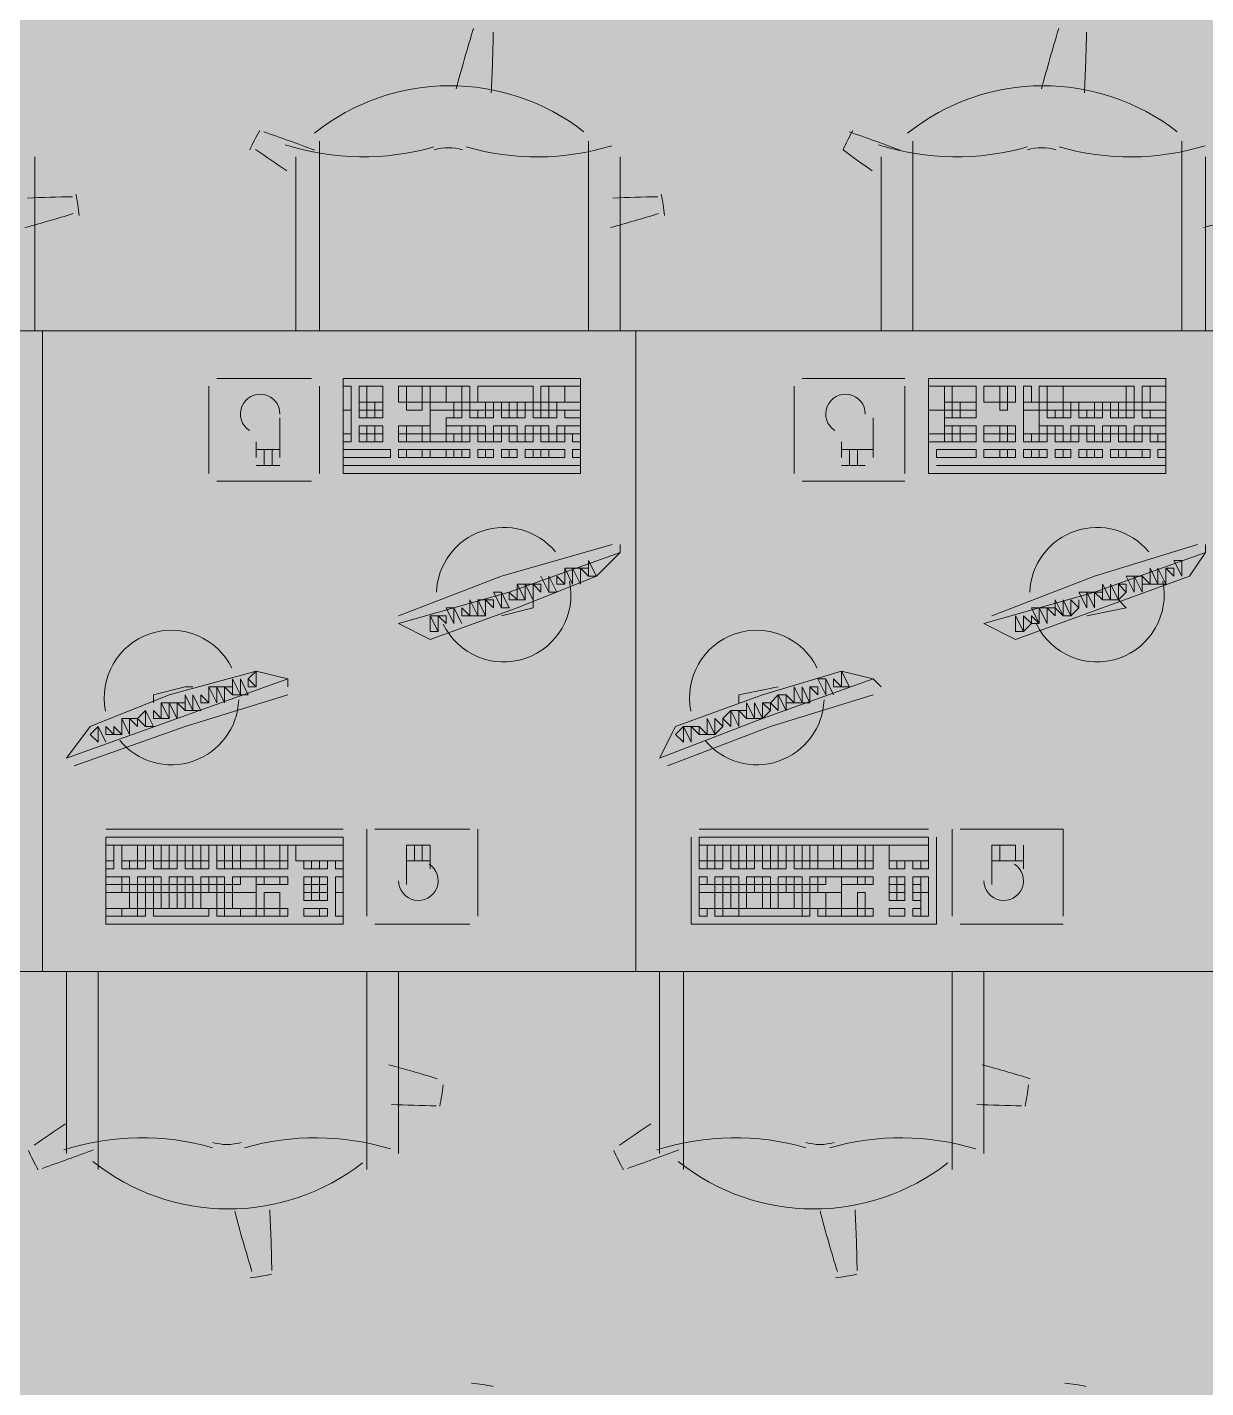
# Model space of a CAD drawing. Header units: millimetres. Extents: x 0 to 90.2, y 0 to 62.5.
# Drawn here: x 52.165 to 54.4, y 31.605 to 34.184 of the extents above; entities that cross this region are included whole.
import ezdxf

# ---------------------------------------------------------------- set-up
doc = ezdxf.new("R2010")
doc.units = ezdxf.units.MM
doc.layers.add('PDF_014405$FT-FIXFIT', color=7, linetype='Continuous')
doc.layers.add('PDF_014405$HL-TMP', color=7, linetype='Continuous', true_color=0xe6db59)

msp = doc.modelspace()

# ---------------------------------------------------------------- linework, layer by layer
at = {"layer": 'PDF_014405$FT-FIXFIT', "lineweight": 0}
msp.add_lwpolyline([(53.7307, 33.9887, 0.02503), (53.712, 33.952, 0.005389), (53.7672, 33.9121)], format="xyb", dxfattribs=at)
for points in [[(52.7192, 33.6085), (52.7192, 33.9685)], [(53.2291, 33.9685), (53.2291, 33.6085)], [(53.8441, 33.6085), (53.8441, 33.9685)], [(54.354, 33.9685), (54.354, 33.6085)], [(52.1792, 33.6085), (52.1792, 33.9385)], [(52.6742, 33.9385), (52.6742, 33.6085)], [(53.2891, 33.6085), (53.2891, 33.9385)], [(53.7841, 33.9385), (53.7841, 33.6085)], [(54.399, 33.6085), (54.399, 33.9385)], [(52.7042, 33.5185), (52.5242, 33.5185)], [(53.8291, 33.5185), (53.6341, 33.5185)], [(52.5092, 33.5035), (52.5092, 33.3385)], [(52.5242, 33.5035), (52.5242, 33.5035)], [(52.7042, 33.5035), (52.7042, 33.5035)], [(52.7192, 33.3385), (52.7192, 33.5035)], [(53.6191, 33.5035), (53.6191, 33.3385)], [(53.6341, 33.5035), (53.6341, 33.5035)], [(53.8291, 33.3385), (53.8291, 33.5035)], [(52.6442, 33.3685), (52.6442, 33.4435)], [(53.7691, 33.3685), (53.7691, 33.4435)], [(52.5992, 33.3985), (52.5992, 33.3685)], [(53.7091, 33.3985), (53.7091, 33.3685)], [(52.6442, 33.3835), (52.5992, 33.3835)], [(52.6142, 33.3835), (52.6142, 33.3535)], [(52.6292, 33.3835), (52.6292, 33.3535)], [(53.7691, 33.3835), (53.7091, 33.3835)], [(53.7241, 33.3835), (53.7241, 33.3535)], [(53.7391, 33.3835), (53.7391, 33.3535)], [(53.7541, 33.3685), (53.7541, 33.3685)], [(52.5242, 33.3385), (52.5242, 33.3385)], [(52.5992, 33.3535), (52.6442, 33.3535)], [(52.7042, 33.3385), (52.7042, 33.3385)], [(53.2141, 33.3535), (52.7642, 33.3535), (53.2141, 33.3535)], [(53.6341, 33.3385), (53.6341, 33.3385)], [(53.7091, 33.3535), (53.7541, 33.3535)], [(53.8291, 33.3385), (53.8291, 33.3385)], [(54.324, 33.3535), (53.8891, 33.3535), (54.324, 33.3535)], [(52.5242, 33.3235), (52.7042, 33.3235)], [(53.6341, 33.3235), (53.8291, 33.3235)], [(53.2891, 33.1885), (53.0791, 33.1135), (52.8691, 33.0536), (52.9291, 33.0236), (53.0941, 33.0836), (53.2441, 33.1435), (53.2891, 33.1885), (53.2891, 33.2035)], [(53.2741, 33.2035), (53.0641, 33.1435), (52.8691, 33.0686)], [(53.2741, 33.2035), (53.2741, 33.2035)], [(54.399, 33.1885), (54.189, 33.1135), (53.979, 33.0536), (54.039, 33.0236), (54.204, 33.0836), (54.369, 33.1435), (54.399, 33.1885), (54.399, 33.2035)], [(54.384, 33.2035), (54.189, 33.1435), (53.994, 33.0686)], [(54.384, 33.2035), (54.384, 33.2035)], [(53.1391, 33.1435), (53.1541, 33.1135), (53.1391, 33.1435)], [(52.9741, 33.0836), (52.9891, 33.0536), (52.9741, 33.0836)], [(53.1241, 33.0985), (53.1241, 33.0836), (53.0641, 33.0686)], [(54.159, 33.0985), (54.159, 33.0836), (54.159, 33.0985)], [(54.234, 33.0985), (54.249, 33.0836), (54.174, 33.0686)], [(52.8691, 33.0686), (52.8691, 33.0686)], [(52.8691, 33.0536), (52.8691, 33.0536)], [(53.979, 33.0536), (53.979, 33.0536)], [(53.994, 33.0686), (53.994, 33.0686)], [(52.6592, 32.9336), (52.6592, 32.9486), (52.5992, 32.9636), (52.4342, 32.9186), (52.2842, 32.8586), (52.2392, 32.7986), (52.4492, 32.8736), (52.6592, 32.9486)], [(53.7841, 32.9336), (53.7691, 32.9486), (53.7091, 32.9636), (53.5591, 32.9186), (53.3941, 32.8586), (53.3641, 32.7986), (53.5591, 32.8736), (53.7691, 32.9486)], [(53.6941, 32.9186), (53.6791, 32.9486), (53.6941, 32.9186)], [(52.4042, 32.9036), (52.4042, 32.9186), (52.4642, 32.9336), (52.4792, 32.9336)], [(53.5141, 32.9036), (53.5141, 32.9186), (53.5891, 32.9336)], [(53.7691, 32.9336), (53.7691, 32.9336)], [(52.2542, 32.7836), (52.4642, 32.8586), (52.6592, 32.9186)], [(53.3791, 32.7836), (53.5741, 32.8586), (53.7691, 32.9186)], [(52.3442, 32.8436), (52.3442, 32.8736), (52.3442, 32.8436)], [(53.4841, 32.8586), (53.4841, 32.8736), (53.4841, 32.8586)], [(52.3142, 32.8286), (52.2992, 32.8586), (52.3142, 32.8286)], [(52.2542, 32.7986), (52.2542, 32.7986)], [(52.7642, 32.6636), (52.3142, 32.6636)], [(52.8092, 32.6636), (52.8092, 32.4986)], [(53.0041, 32.6636), (52.8242, 32.6636)], [(53.0041, 32.6636), (53.0041, 32.6636)], [(53.0191, 32.4986), (53.0191, 32.6636)], [(53.8741, 32.6636), (53.4391, 32.6636)], [(53.9191, 32.6636), (53.9191, 32.4986)], [(54.129, 32.4986), (54.129, 32.6636), (53.9341, 32.6636)], [(52.3142, 32.6486), (52.3142, 32.4836), (52.7642, 32.4836), (52.7642, 32.6486)], [(53.4241, 32.6486), (53.4241, 32.4836), (53.8891, 32.4836), (53.8891, 32.6486)], [(53.4391, 32.6486), (53.4391, 32.6486)], [(53.8741, 32.6486), (53.8741, 32.6486)], [(52.9291, 32.5886), (52.9291, 32.6336), (52.8841, 32.6336), (52.8841, 32.5586)], [(52.8991, 32.6036), (52.8991, 32.6336)], [(52.9141, 32.6036), (52.9141, 32.6336)], [(54.039, 32.6036), (54.039, 32.6336), (53.994, 32.6336), (53.994, 32.5586)], [(54.009, 32.6036), (54.009, 32.6336)], [(54.054, 32.5886), (54.054, 32.6336)], [(52.8841, 32.6036), (52.9291, 32.6036)], [(53.994, 32.6036), (54.054, 32.6036)], [(52.8242, 32.4986), (52.8242, 32.4986)], [(52.8242, 32.4836), (53.0041, 32.4836)], [(53.0041, 32.4986), (53.0041, 32.4986)], [(53.9341, 32.4986), (53.9341, 32.4986)], [(53.9341, 32.4836), (54.129, 32.4836)], [(54.129, 32.4986), (54.129, 32.4986)], [(52.2392, 32.0486), (52.2392, 32.3936)], [(52.2992, 32.3936), (52.2992, 32.0186)], [(52.8092, 32.0186), (52.8092, 32.3936)], [(52.8691, 32.3936), (52.8691, 32.0486)], [(53.3641, 32.0486), (53.3641, 32.3936)], [(53.4091, 32.3936), (53.4091, 32.0186)], [(53.9191, 32.0186), (53.9191, 32.3936)], [(53.979, 32.3936), (53.979, 32.0486)]]:
    msp.add_lwpolyline(points, dxfattribs=at)
for points in [[(51.0843, 33.6085), (52.1942, 33.6085), (52.1942, 32.3936), (51.0843, 32.3936)], [(52.1942, 33.6085), (53.3191, 33.6085), (53.3191, 32.3936), (52.1942, 32.3936)], [(53.3191, 33.6085), (54.429, 33.6085), (54.429, 32.3936), (53.3191, 32.3936)], [(53.2141, 33.5185), (52.7642, 33.5185), (52.7642, 33.3385), (53.2141, 33.3385)], [(54.324, 33.5185), (53.8741, 33.5185), (53.8741, 33.3385), (54.324, 33.3385)], [(52.7792, 33.5035), (52.7642, 33.5035), (52.7642, 33.4585), (52.7792, 33.4585)], [(52.8092, 33.5035), (52.7942, 33.5035), (52.7942, 33.4735), (52.8092, 33.4735)], [(52.8391, 33.5035), (52.8092, 33.5035), (52.8092, 33.4735), (52.8391, 33.4735)], [(52.8841, 33.5035), (52.8691, 33.5035), (52.8691, 33.4735), (52.8841, 33.4735)], [(52.9141, 33.5035), (52.8841, 33.5035), (52.8841, 33.4735), (52.9141, 33.4735)], [(52.9291, 33.5035), (52.9141, 33.5035), (52.9141, 33.4735), (52.9291, 33.4735)], [(52.9291, 33.5035), (52.9591, 33.5035), (52.9591, 33.4735), (52.9291, 33.4735)], [(52.9591, 33.5035), (52.9891, 33.5035), (52.9891, 33.4735), (52.9591, 33.4735)], [(52.9891, 33.5035), (53.0041, 33.5035), (53.0041, 33.4735), (52.9891, 33.4735)], [(53.1241, 33.5035), (53.0191, 33.5035), (53.0191, 33.4735), (53.1241, 33.4735)], [(53.1541, 33.5035), (53.1391, 33.5035), (53.1391, 33.4735), (53.1541, 33.4735)], [(53.1841, 33.5035), (53.1541, 33.5035), (53.1541, 33.4735), (53.1841, 33.4735)], [(53.2141, 33.5035), (53.1841, 33.5035), (53.1841, 33.4735), (53.2141, 33.4735)], [(53.9041, 33.5035), (53.8741, 33.5035), (53.8741, 33.4585), (53.9041, 33.4585)], [(53.9191, 33.5035), (53.9041, 33.5035), (53.9041, 33.4735), (53.9191, 33.4735)], [(53.9641, 33.5035), (53.9191, 33.5035), (53.9191, 33.4735), (53.9641, 33.4735)], [(54.009, 33.5035), (53.979, 33.5035), (53.979, 33.4735), (54.009, 33.4735)], [(54.024, 33.5035), (54.009, 33.5035), (54.009, 33.4735), (54.024, 33.4735)], [(54.039, 33.5035), (54.024, 33.5035), (54.024, 33.4735), (54.039, 33.4735)], [(54.054, 33.5035), (54.069, 33.5035), (54.069, 33.4735), (54.054, 33.4735)], [(54.084, 33.5035), (54.099, 33.5035), (54.099, 33.4735), (54.084, 33.4735)], [(54.099, 33.5035), (54.129, 33.5035), (54.129, 33.4735), (54.099, 33.4735)], [(54.249, 33.5035), (54.129, 33.5035), (54.129, 33.4735), (54.249, 33.4735)], [(54.264, 33.5035), (54.249, 33.5035), (54.249, 33.4735), (54.264, 33.4735)], [(54.294, 33.5035), (54.279, 33.5035), (54.279, 33.4735), (54.294, 33.4735)], [(54.324, 33.5035), (54.294, 33.5035), (54.294, 33.4735), (54.324, 33.4735)], [(52.8092, 33.4735), (52.7942, 33.4735), (52.7942, 33.4585), (52.8092, 33.4585)], [(52.8242, 33.4735), (52.8092, 33.4735), (52.8092, 33.4585), (52.8242, 33.4585)], [(52.8391, 33.4735), (52.8242, 33.4735), (52.8242, 33.4585), (52.8391, 33.4585)], [(52.9141, 33.4735), (52.8841, 33.4735), (52.8841, 33.4585), (52.9141, 33.4585)], [(52.9741, 33.4735), (52.9291, 33.4735), (52.9291, 33.4585), (52.9741, 33.4585)], [(52.9891, 33.4735), (52.9741, 33.4735), (52.9741, 33.4585), (52.9891, 33.4585)], [(53.0041, 33.4735), (52.9891, 33.4735), (52.9891, 33.4585), (53.0041, 33.4585)], [(53.0341, 33.4735), (53.0041, 33.4735), (53.0041, 33.4585), (53.0341, 33.4585)], [(53.0491, 33.4735), (53.0341, 33.4735), (53.0341, 33.4585), (53.0491, 33.4585)], [(53.0641, 33.4735), (53.0491, 33.4735), (53.0491, 33.4585), (53.0641, 33.4585)], [(53.0791, 33.4735), (53.0641, 33.4735), (53.0641, 33.4585), (53.0791, 33.4585)], [(53.1091, 33.4735), (53.0941, 33.4735), (53.0941, 33.4585), (53.1091, 33.4585)], [(53.1241, 33.4735), (53.1091, 33.4735), (53.1091, 33.4585), (53.1241, 33.4585)], [(53.1391, 33.4735), (53.1241, 33.4735), (53.1241, 33.4585), (53.1391, 33.4585)], [(53.1691, 33.4735), (53.1541, 33.4735), (53.1541, 33.4585), (53.1691, 33.4585)], [(53.2141, 33.4735), (53.1691, 33.4735), (53.1691, 33.4585), (53.2141, 33.4585)], [(53.9191, 33.4735), (53.9041, 33.4735), (53.9041, 33.4585), (53.9191, 33.4585)], [(53.9341, 33.4735), (53.9191, 33.4735), (53.9191, 33.4585), (53.9341, 33.4585)], [(53.9641, 33.4735), (53.9341, 33.4735), (53.9341, 33.4585), (53.9641, 33.4585)], [(54.024, 33.4735), (54.009, 33.4735), (54.009, 33.4585), (54.024, 33.4585)], [(54.084, 33.4735), (54.054, 33.4735), (54.054, 33.4585), (54.084, 33.4585)], [(54.099, 33.4735), (54.084, 33.4735), (54.084, 33.4585), (54.099, 33.4585)], [(54.129, 33.4735), (54.099, 33.4735), (54.099, 33.4585), (54.129, 33.4585)], [(54.144, 33.4735), (54.129, 33.4735), (54.129, 33.4585), (54.144, 33.4585)], [(54.159, 33.4735), (54.144, 33.4735), (54.144, 33.4585), (54.159, 33.4585)], [(54.189, 33.4735), (54.159, 33.4735), (54.159, 33.4585), (54.189, 33.4585)], [(54.204, 33.4735), (54.189, 33.4735), (54.189, 33.4585), (54.204, 33.4585)], [(54.219, 33.4735), (54.204, 33.4735), (54.204, 33.4585), (54.219, 33.4585)], [(54.234, 33.4735), (54.219, 33.4735), (54.219, 33.4585), (54.234, 33.4585)], [(54.264, 33.4735), (54.249, 33.4735), (54.249, 33.4585), (54.264, 33.4585)], [(54.279, 33.4735), (54.264, 33.4735), (54.264, 33.4585), (54.279, 33.4585)], [(54.324, 33.4735), (54.279, 33.4735), (54.279, 33.4585), (54.324, 33.4585)], [(52.7792, 33.4585), (52.7642, 33.4585), (52.7642, 33.4135), (52.7792, 33.4135)], [(52.8092, 33.4585), (52.7942, 33.4585), (52.7942, 33.4435), (52.8092, 33.4435)], [(52.8242, 33.4585), (52.8092, 33.4585), (52.8092, 33.4435), (52.8242, 33.4435)], [(52.8391, 33.4585), (52.8242, 33.4585), (52.8242, 33.4435), (52.8391, 33.4435)], [(52.9591, 33.4585), (52.9291, 33.4585), (52.9291, 33.4135), (52.9591, 33.4135), (52.9591, 33.4435), (52.9741, 33.4435), (52.9741, 33.4585)], [(52.9891, 33.4585), (52.9741, 33.4585), (52.9741, 33.4435), (52.9891, 33.4435)], [(53.0191, 33.4585), (53.0041, 33.4585), (53.0041, 33.4435), (53.0191, 33.4435)], [(53.0341, 33.4585), (53.0191, 33.4585), (53.0191, 33.4435), (53.0341, 33.4435)], [(53.0491, 33.4585), (53.0341, 33.4585), (53.0341, 33.4435), (53.0491, 33.4435)], [(53.0791, 33.4585), (53.0641, 33.4585), (53.0641, 33.4435), (53.0791, 33.4435)], [(53.0941, 33.4585), (53.0791, 33.4585), (53.0791, 33.4435), (53.0941, 33.4435)], [(53.1091, 33.4585), (53.0941, 33.4585), (53.0941, 33.4435), (53.1091, 33.4435)], [(53.1391, 33.4585), (53.1241, 33.4585), (53.1241, 33.4435), (53.1391, 33.4435)], [(53.1541, 33.4585), (53.1391, 33.4585), (53.1391, 33.4435), (53.1541, 33.4435)], [(53.1691, 33.4585), (53.1541, 33.4585), (53.1541, 33.4435), (53.1691, 33.4435)], [(53.2141, 33.4585), (53.1841, 33.4585), (53.1841, 33.4435), (53.2141, 33.4435)], [(53.9041, 33.4585), (53.8741, 33.4585), (53.8741, 33.4135), (53.9041, 33.4135)], [(53.9191, 33.4585), (53.9041, 33.4585), (53.9041, 33.4435), (53.9191, 33.4435)], [(53.9341, 33.4585), (53.9191, 33.4585), (53.9191, 33.4435), (53.9341, 33.4435)], [(53.9641, 33.4585), (53.9341, 33.4585), (53.9341, 33.4435), (53.9641, 33.4435)], [(54.069, 33.4585), (54.054, 33.4585), (54.054, 33.4135), (54.084, 33.4135), (54.084, 33.4435), (54.084, 33.4585)], [(54.114, 33.4585), (54.099, 33.4585), (54.099, 33.4435), (54.114, 33.4435)], [(54.129, 33.4585), (54.114, 33.4585), (54.114, 33.4435), (54.129, 33.4435)], [(54.144, 33.4585), (54.129, 33.4585), (54.129, 33.4435), (54.144, 33.4435)], [(54.174, 33.4585), (54.159, 33.4585), (54.159, 33.4435), (54.174, 33.4435)], [(54.189, 33.4585), (54.174, 33.4585), (54.174, 33.4435), (54.189, 33.4435)], [(54.204, 33.4585), (54.189, 33.4585), (54.189, 33.4435), (54.204, 33.4435)], [(54.234, 33.4585), (54.219, 33.4585), (54.219, 33.4435), (54.234, 33.4435)], [(54.249, 33.4585), (54.234, 33.4585), (54.234, 33.4435), (54.249, 33.4435)], [(54.264, 33.4585), (54.249, 33.4585), (54.249, 33.4435), (54.264, 33.4435)], [(54.294, 33.4585), (54.279, 33.4585), (54.279, 33.4435), (54.294, 33.4435)], [(54.324, 33.4585), (54.294, 33.4585), (54.294, 33.4435), (54.324, 33.4435)], [(52.7792, 33.4135), (52.7642, 33.4135), (52.7642, 33.3985), (52.7792, 33.3985)], [(52.8092, 33.4285), (52.7942, 33.4285), (52.7942, 33.4135), (52.8092, 33.4135)], [(52.8092, 33.4135), (52.7942, 33.4135), (52.7942, 33.3985), (52.8092, 33.3985)], [(52.8242, 33.4285), (52.8092, 33.4285), (52.8092, 33.4135), (52.8242, 33.4135)], [(52.8242, 33.4135), (52.8092, 33.4135), (52.8092, 33.3985), (52.8242, 33.3985)], [(52.8391, 33.4285), (52.8242, 33.4285), (52.8242, 33.4135), (52.8391, 33.4135)], [(52.8391, 33.4135), (52.8242, 33.4135), (52.8242, 33.3985), (52.8391, 33.3985)], [(52.8841, 33.4285), (52.8691, 33.4285), (52.8691, 33.4135), (52.8841, 33.4135)], [(52.8841, 33.4135), (52.8691, 33.4135), (52.8691, 33.3985), (52.8841, 33.3985)], [(52.9141, 33.4285), (52.8841, 33.4285), (52.8841, 33.4135), (52.9141, 33.4135)], [(52.9141, 33.4135), (52.8841, 33.4135), (52.8841, 33.3985), (52.9141, 33.3985)], [(52.9291, 33.4285), (52.9141, 33.4285), (52.9141, 33.4135), (52.9291, 33.4135)], [(52.9291, 33.4135), (52.9141, 33.4135), (52.9141, 33.3985), (52.9291, 33.3985)], [(52.9591, 33.4135), (52.9291, 33.4135), (52.9291, 33.3985), (52.9591, 33.3985)], [(52.9891, 33.4285), (52.9591, 33.4285), (52.9591, 33.4135), (52.9891, 33.4135)], [(52.9741, 33.4135), (52.9591, 33.4135), (52.9591, 33.3985), (52.9741, 33.3985)], [(52.9891, 33.4135), (52.9741, 33.4135), (52.9741, 33.3985), (52.9891, 33.3985)], [(53.0041, 33.4285), (52.9891, 33.4285), (52.9891, 33.4135), (53.0041, 33.4135)], [(53.0041, 33.4135), (52.9891, 33.4135), (52.9891, 33.3985), (53.0041, 33.3985)], [(53.0191, 33.4285), (53.0041, 33.4285), (53.0041, 33.4135), (53.0191, 33.4135)], [(53.0341, 33.4285), (53.0191, 33.4285), (53.0191, 33.4135), (53.0341, 33.4135)], [(53.0341, 33.4135), (53.0191, 33.4135), (53.0191, 33.3985), (53.0341, 33.3985)], [(53.0491, 33.4135), (53.0341, 33.4135), (53.0341, 33.3985), (53.0491, 33.3985)], [(53.0641, 33.4285), (53.0491, 33.4285), (53.0491, 33.4135), (53.0641, 33.4135)], [(53.0641, 33.4135), (53.0491, 33.4135), (53.0491, 33.3985), (53.0641, 33.3985)], [(53.0791, 33.4285), (53.0641, 33.4285), (53.0641, 33.4135), (53.0791, 33.4135)], [(53.0941, 33.4285), (53.0791, 33.4285), (53.0791, 33.4135), (53.0941, 33.4135)], [(53.0941, 33.4135), (53.0791, 33.4135), (53.0791, 33.3985), (53.0941, 33.3985)], [(53.1091, 33.4135), (53.0941, 33.4135), (53.0941, 33.3985), (53.1091, 33.3985)], [(53.1241, 33.4285), (53.1091, 33.4285), (53.1091, 33.4135), (53.1241, 33.4135)], [(53.1241, 33.4135), (53.1091, 33.4135), (53.1091, 33.3985), (53.1241, 33.3985)], [(53.1391, 33.4285), (53.1241, 33.4285), (53.1241, 33.4135), (53.1391, 33.4135)], [(53.1541, 33.4285), (53.1391, 33.4285), (53.1391, 33.4135), (53.1541, 33.4135)], [(53.1541, 33.4135), (53.1391, 33.4135), (53.1391, 33.3985), (53.1541, 33.3985)], [(53.1691, 33.4135), (53.1541, 33.4135), (53.1541, 33.3985), (53.1691, 33.3985)], [(53.1841, 33.4285), (53.1691, 33.4285), (53.1691, 33.4135), (53.1841, 33.4135)], [(53.1841, 33.4135), (53.1691, 33.4135), (53.1691, 33.3985), (53.1841, 33.3985)], [(53.2141, 33.4285), (53.1841, 33.4285), (53.1841, 33.4135), (53.2141, 33.4135)], [(53.2141, 33.4135), (53.1991, 33.4135), (53.1991, 33.3985), (53.2141, 33.3985)], [(53.9041, 33.4135), (53.8741, 33.4135), (53.8741, 33.3985), (53.9041, 33.3985)], [(53.9191, 33.4285), (53.9041, 33.4285), (53.9041, 33.4135), (53.9191, 33.4135)], [(53.9191, 33.4135), (53.9041, 33.4135), (53.9041, 33.3985), (53.9191, 33.3985)], [(53.9341, 33.4285), (53.9191, 33.4285), (53.9191, 33.4135), (53.9341, 33.4135)], [(53.9341, 33.4135), (53.9191, 33.4135), (53.9191, 33.3985), (53.9341, 33.3985)], [(53.9641, 33.4285), (53.9341, 33.4285), (53.9341, 33.4135), (53.9641, 33.4135)], [(53.9641, 33.4135), (53.9341, 33.4135), (53.9341, 33.3985), (53.9641, 33.3985)], [(54.009, 33.4285), (53.979, 33.4285), (53.979, 33.4135), (54.009, 33.4135)], [(54.009, 33.4135), (53.979, 33.4135), (53.979, 33.3985), (54.009, 33.3985)], [(54.024, 33.4285), (54.009, 33.4285), (54.009, 33.4135), (54.024, 33.4135)], [(54.024, 33.4135), (54.009, 33.4135), (54.009, 33.3985), (54.024, 33.3985)], [(54.039, 33.4285), (54.024, 33.4285), (54.024, 33.4135), (54.039, 33.4135)], [(54.039, 33.4135), (54.024, 33.4135), (54.024, 33.3985), (54.039, 33.3985)], [(54.069, 33.4135), (54.054, 33.4135), (54.054, 33.3985), (54.069, 33.3985)], [(54.084, 33.4135), (54.069, 33.4135), (54.069, 33.3985), (54.084, 33.3985)], [(54.099, 33.4285), (54.084, 33.4285), (54.084, 33.4135), (54.099, 33.4135)], [(54.099, 33.4135), (54.084, 33.4135), (54.084, 33.3985), (54.099, 33.3985)], [(54.114, 33.4285), (54.099, 33.4285), (54.099, 33.4135), (54.114, 33.4135)], [(54.129, 33.4285), (54.114, 33.4285), (54.114, 33.4135), (54.129, 33.4135)], [(54.129, 33.4135), (54.114, 33.4135), (54.114, 33.3985), (54.129, 33.3985)], [(54.144, 33.4135), (54.129, 33.4135), (54.129, 33.3985), (54.144, 33.3985)], [(54.159, 33.4285), (54.144, 33.4285), (54.144, 33.4135), (54.159, 33.4135)], [(54.159, 33.4135), (54.144, 33.4135), (54.144, 33.3985), (54.159, 33.3985)], [(54.174, 33.4285), (54.159, 33.4285), (54.159, 33.4135), (54.174, 33.4135)], [(54.189, 33.4285), (54.174, 33.4285), (54.174, 33.4135), (54.189, 33.4135)], [(54.189, 33.4135), (54.174, 33.4135), (54.174, 33.3985), (54.189, 33.3985)], [(54.204, 33.4135), (54.189, 33.4135), (54.189, 33.3985), (54.204, 33.3985)], [(54.219, 33.4285), (54.204, 33.4285), (54.204, 33.4135), (54.219, 33.4135)], [(54.219, 33.4135), (54.204, 33.4135), (54.204, 33.3985), (54.219, 33.3985)], [(54.234, 33.4285), (54.219, 33.4285), (54.219, 33.4135), (54.234, 33.4135)], [(54.249, 33.4285), (54.234, 33.4285), (54.234, 33.4135), (54.249, 33.4135)], [(54.249, 33.4135), (54.234, 33.4135), (54.234, 33.3985), (54.249, 33.3985)], [(54.264, 33.4135), (54.249, 33.4135), (54.249, 33.3985), (54.264, 33.3985)], [(54.279, 33.4285), (54.264, 33.4285), (54.264, 33.4135), (54.279, 33.4135)], [(54.279, 33.4135), (54.264, 33.4135), (54.264, 33.3985), (54.279, 33.3985)], [(54.294, 33.4285), (54.279, 33.4285), (54.279, 33.4135), (54.294, 33.4135)], [(54.324, 33.4285), (54.294, 33.4285), (54.294, 33.4135), (54.324, 33.4135)], [(54.309, 33.4135), (54.294, 33.4135), (54.294, 33.3985), (54.309, 33.3985)], [(54.324, 33.4135), (54.309, 33.4135), (54.309, 33.3985), (54.324, 33.3985)], [(52.8541, 33.3685), (52.7642, 33.3685), (52.7642, 33.3835), (52.8541, 33.3835)], [(52.8841, 33.3835), (52.8691, 33.3835), (52.8691, 33.3685), (52.8841, 33.3685)], [(52.9141, 33.3835), (52.8841, 33.3835), (52.8841, 33.3685), (52.9141, 33.3685)], [(52.9291, 33.3835), (52.9141, 33.3835), (52.9141, 33.3685), (52.9291, 33.3685)], [(52.9591, 33.3835), (52.9291, 33.3835), (52.9291, 33.3685), (52.9591, 33.3685)], [(52.9741, 33.3835), (52.9591, 33.3835), (52.9591, 33.3685), (52.9741, 33.3685)], [(52.9891, 33.3835), (52.9741, 33.3835), (52.9741, 33.3685), (52.9891, 33.3685)], [(53.0041, 33.3835), (52.9891, 33.3835), (52.9891, 33.3685), (53.0041, 33.3685)], [(53.0341, 33.3835), (53.0191, 33.3835), (53.0191, 33.3685), (53.0341, 33.3685)], [(53.0491, 33.3835), (53.0341, 33.3835), (53.0341, 33.3685), (53.0491, 33.3685)], [(53.0791, 33.3835), (53.0641, 33.3835), (53.0641, 33.3685), (53.0791, 33.3685)], [(53.0941, 33.3835), (53.0791, 33.3835), (53.0791, 33.3685), (53.0941, 33.3685)], [(53.1241, 33.3835), (53.1091, 33.3835), (53.1091, 33.3685), (53.1241, 33.3685)], [(53.1391, 33.3835), (53.1241, 33.3835), (53.1241, 33.3685), (53.1391, 33.3685)], [(53.1541, 33.3835), (53.1391, 33.3835), (53.1391, 33.3685), (53.1541, 33.3685)], [(53.1841, 33.3835), (53.1541, 33.3835), (53.1541, 33.3685), (53.1841, 33.3685)], [(53.2141, 33.3835), (53.1991, 33.3835), (53.1991, 33.3685), (53.2141, 33.3685)], [(53.9641, 33.3685), (53.8891, 33.3685), (53.8891, 33.3835), (53.9641, 33.3835)], [(54.009, 33.3835), (53.979, 33.3835), (53.979, 33.3685), (54.009, 33.3685)], [(54.024, 33.3835), (54.009, 33.3835), (54.009, 33.3685), (54.024, 33.3685)], [(54.039, 33.3835), (54.024, 33.3835), (54.024, 33.3685), (54.039, 33.3685)], [(54.069, 33.3835), (54.054, 33.3835), (54.054, 33.3685), (54.069, 33.3685)], [(54.084, 33.3835), (54.069, 33.3835), (54.069, 33.3685), (54.084, 33.3685)], [(54.099, 33.3835), (54.084, 33.3835), (54.084, 33.3685), (54.099, 33.3685)], [(54.129, 33.3835), (54.114, 33.3835), (54.114, 33.3685), (54.129, 33.3685)], [(54.144, 33.3835), (54.129, 33.3835), (54.129, 33.3685), (54.144, 33.3685)], [(54.174, 33.3835), (54.159, 33.3835), (54.159, 33.3685), (54.174, 33.3685)], [(54.189, 33.3835), (54.174, 33.3835), (54.174, 33.3685), (54.189, 33.3685)], [(54.204, 33.3835), (54.189, 33.3835), (54.189, 33.3685), (54.204, 33.3685)], [(54.234, 33.3835), (54.219, 33.3835), (54.219, 33.3685), (54.234, 33.3685)], [(54.249, 33.3835), (54.234, 33.3835), (54.234, 33.3685), (54.249, 33.3685)], [(54.279, 33.3835), (54.249, 33.3835), (54.249, 33.3685), (54.279, 33.3685)], [(54.294, 33.3835), (54.279, 33.3835), (54.279, 33.3685), (54.294, 33.3685)], [(54.324, 33.3835), (54.309, 33.3835), (54.309, 33.3685), (54.324, 33.3685)], [(53.1841, 33.1585), (53.1841, 33.1435), (53.1841, 33.1285)], [(53.1991, 33.1585), (53.1841, 33.1585), (53.1991, 33.1285)], [(53.2141, 33.1585), (53.1991, 33.1585), (53.2141, 33.1285), (53.2141, 33.1435)], [(53.2291, 33.1585), (53.2141, 33.1585), (53.2291, 33.1435)], [(53.2291, 33.1735), (53.2291, 33.1435), (53.2441, 33.1435)], [(54.294, 33.1585), (54.294, 33.1435), (54.294, 33.1285), (54.309, 33.1285)], [(54.309, 33.1585), (54.309, 33.1285), (54.324, 33.1285)], [(54.324, 33.1585), (54.324, 33.1285), (54.324, 33.1435)], [(54.339, 33.1585), (54.324, 33.1585), (54.339, 33.1435)], [(54.354, 33.1735), (54.339, 33.1735), (54.354, 33.1435)], [(53.0941, 33.1285), (53.0941, 33.1135), (53.0941, 33.0985), (53.1091, 33.0985)], [(53.1091, 33.1285), (53.0941, 33.1285), (53.1091, 33.0985)], [(53.1241, 33.1285), (53.1091, 33.1285), (53.1241, 33.0985), (53.1241, 33.1135)], [(53.1391, 33.1285), (53.1241, 33.1285), (53.1391, 33.1135)], [(53.1541, 33.1435), (53.1541, 33.1135), (53.1691, 33.1135)], [(53.1691, 33.1435), (53.1691, 33.1285), (53.1841, 33.1285)], [(54.204, 33.1285), (54.204, 33.1135), (54.204, 33.0985), (54.219, 33.0985)], [(54.219, 33.1285), (54.219, 33.0985), (54.234, 33.0985)], [(54.234, 33.1285), (54.234, 33.0985), (54.249, 33.1135)], [(54.249, 33.1285), (54.234, 33.1285), (54.249, 33.1135)], [(54.264, 33.1435), (54.249, 33.1435), (54.264, 33.1135)], [(54.279, 33.1435), (54.264, 33.1435), (54.279, 33.1135)], [(54.279, 33.1435), (54.279, 33.1285), (54.294, 33.1285)], [(53.0641, 33.1135), (53.0491, 33.1135), (53.0641, 33.0836)], [(53.0641, 33.1135), (53.0641, 33.0836), (53.0791, 33.0836)], [(53.0791, 33.1135), (53.0791, 33.0985), (53.0941, 33.0985)], [(54.174, 33.1135), (54.159, 33.1135), (54.174, 33.0836)], [(54.189, 33.1135), (54.174, 33.1135), (54.189, 33.0836)], [(54.204, 33.1135), (54.189, 33.1135), (54.204, 33.0985)], [(52.9741, 33.0836), (52.9591, 33.0836), (52.9741, 33.0536)], [(52.9891, 33.0836), (52.9891, 33.0686), (53.0041, 33.0686)], [(53.0041, 33.0985), (53.0041, 33.0836), (53.0041, 33.0686), (53.0191, 33.0686)], [(53.0191, 33.0985), (53.0191, 33.0686), (53.0341, 33.0686)], [(53.0341, 33.0985), (53.0191, 33.0985), (53.0341, 33.0686), (53.0341, 33.0836)], [(53.0491, 33.0985), (53.0341, 33.0985), (53.0491, 33.0836)], [(54.084, 33.0836), (54.069, 33.0836), (54.084, 33.0536)], [(54.099, 33.0836), (54.084, 33.0836), (54.099, 33.0536)], [(54.114, 33.0836), (54.099, 33.0836), (54.114, 33.0686)], [(54.114, 33.0985), (54.114, 33.0836), (54.129, 33.0686)], [(54.129, 33.0985), (54.129, 33.0686), (54.144, 33.0686)], [(54.144, 33.0985), (54.144, 33.0686), (54.159, 33.0836)], [(52.9291, 33.0686), (52.9291, 33.0386), (52.9441, 33.0386)], [(52.9441, 33.0686), (52.9291, 33.0686), (52.9441, 33.0386), (52.9441, 33.0536)], [(52.9591, 33.0686), (52.9441, 33.0686), (52.9591, 33.0536)], [(54.039, 33.0686), (54.039, 33.0386), (54.054, 33.0386)], [(54.054, 33.0686), (54.054, 33.0386), (54.069, 33.0536)], [(54.069, 33.0686), (54.069, 33.0536), (54.084, 33.0536)], [(52.5542, 32.9186), (52.5692, 32.9186), (52.5542, 32.9486)], [(52.5692, 32.9186), (52.5842, 32.9186), (52.5692, 32.9486)], [(52.5992, 32.9336), (52.5992, 32.9636), (52.5842, 32.9486)], [(52.5842, 32.9336), (52.5992, 32.9336), (52.5842, 32.9486)], [(53.6791, 32.9186), (53.6791, 32.9486), (53.6641, 32.9486)], [(53.6941, 32.9336), (53.7091, 32.9336), (53.6941, 32.9486)], [(53.7091, 32.9336), (53.7241, 32.9336), (53.7091, 32.9636), (53.7091, 32.9486)], [(52.5242, 32.9036), (52.5242, 32.9336), (52.5092, 32.9336)], [(52.5092, 32.9036), (52.5092, 32.9336), (52.5092, 32.9186)], [(52.5392, 32.9036), (52.5392, 32.9186), (52.5392, 32.9336), (52.5242, 32.9336)], [(52.5542, 32.9186), (52.5542, 32.9336), (52.5392, 32.9336)], [(53.6191, 32.9036), (53.6341, 32.9036), (53.6191, 32.9336), (53.6191, 32.9186)], [(53.6341, 32.9036), (53.6491, 32.9036), (53.6341, 32.9336)], [(53.6641, 32.9186), (53.6641, 32.9336), (53.6491, 32.9336)], [(53.6491, 32.9036), (53.6491, 32.9186), (53.6491, 32.9336)], [(52.4342, 32.8736), (52.4342, 32.9036), (52.4192, 32.9036)], [(52.4192, 32.8736), (52.4342, 32.8736), (52.4192, 32.9036), (52.4192, 32.8886)], [(52.4492, 32.8736), (52.4492, 32.8886), (52.4492, 32.9036), (52.4342, 32.9036)], [(52.4642, 32.8886), (52.4642, 32.9036), (52.4492, 32.9036)], [(52.4642, 32.8886), (52.4792, 32.8886), (52.4642, 32.9186), (52.4642, 32.9036)], [(52.4792, 32.8886), (52.4942, 32.8886), (52.4792, 32.9186)], [(52.4942, 32.9036), (52.5092, 32.9036), (52.4942, 32.9186)], [(53.5291, 32.8736), (53.5441, 32.8736), (53.5291, 32.9036), (53.5291, 32.8886)], [(53.5441, 32.8736), (53.5591, 32.8736), (53.5441, 32.9036)], [(53.5591, 32.8736), (53.5741, 32.8886), (53.5591, 32.9036)], [(53.5741, 32.8886), (53.5741, 32.9036), (53.5591, 32.9036)], [(53.5891, 32.8886), (53.5891, 32.9186), (53.5741, 32.9036)], [(53.6041, 32.8886), (53.6041, 32.9186), (53.5891, 32.9186)], [(53.6041, 32.9036), (53.6191, 32.9036), (53.6041, 32.9186)], [(52.3592, 32.8436), (52.3592, 32.8586), (52.3592, 32.8736), (52.3442, 32.8736)], [(52.3742, 32.8586), (52.3742, 32.8736), (52.3592, 32.8736)], [(52.3892, 32.8586), (52.3892, 32.8886), (52.3742, 32.8736)], [(52.3892, 32.8586), (52.4042, 32.8586), (52.3892, 32.8886)], [(52.4042, 32.8736), (52.4192, 32.8736), (52.4042, 32.8886)], [(53.4541, 32.8436), (53.4691, 32.8436), (53.4541, 32.8736)], [(53.4691, 32.8436), (53.4841, 32.8586), (53.4691, 32.8736)], [(53.4991, 32.8586), (53.4991, 32.8886), (53.4841, 32.8736)], [(53.5141, 32.8586), (53.5141, 32.8886), (53.4991, 32.8886)], [(53.5291, 32.8736), (53.5291, 32.8886), (53.5141, 32.8886)], [(52.2992, 32.8286), (52.2992, 32.8586), (52.2842, 32.8436)], [(52.3142, 32.8436), (52.3292, 32.8436), (52.3142, 32.8586)], [(52.3292, 32.8436), (52.3442, 32.8436), (52.3292, 32.8586)], [(53.4091, 32.8286), (53.4091, 32.8586), (53.3941, 32.8436)], [(53.4241, 32.8286), (53.4241, 32.8586), (53.4091, 32.8586)], [(53.4391, 32.8436), (53.4391, 32.8586), (53.4241, 32.8586)], [(53.4391, 32.8436), (53.4541, 32.8436), (53.4391, 32.8586)], [(52.3142, 32.6486), (52.7642, 32.6486), (52.7642, 32.6336), (52.3142, 32.6336)], [(53.4391, 32.6486), (53.8741, 32.6486), (53.8741, 32.6336), (53.4391, 32.6336)], [(52.3142, 32.6036), (52.3292, 32.6036), (52.3292, 32.6336), (52.3142, 32.6336)], [(52.3442, 32.6036), (52.3742, 32.6036), (52.3742, 32.6336), (52.3442, 32.6336)], [(52.3742, 32.6036), (52.3892, 32.6036), (52.3892, 32.6336), (52.3742, 32.6336)], [(52.3892, 32.6036), (52.4042, 32.6036), (52.4042, 32.6336), (52.3892, 32.6336)], [(52.4042, 32.6036), (52.4192, 32.6036), (52.4192, 32.6336), (52.4042, 32.6336)], [(52.4342, 32.6036), (52.4492, 32.6036), (52.4492, 32.6336), (52.4342, 32.6336)], [(52.4492, 32.6036), (52.4642, 32.6036), (52.4642, 32.6336), (52.4492, 32.6336)], [(52.4792, 32.6036), (52.4942, 32.6036), (52.4942, 32.6336), (52.4792, 32.6336)], [(52.4942, 32.6036), (52.5092, 32.6036), (52.5092, 32.6336), (52.4942, 32.6336)], [(52.5242, 32.6036), (52.5392, 32.6036), (52.5392, 32.6336), (52.5242, 32.6336)], [(52.5392, 32.6036), (52.5542, 32.6036), (52.5542, 32.6336), (52.5392, 32.6336)], [(52.5542, 32.6036), (52.5692, 32.6036), (52.5692, 32.6336), (52.5542, 32.6336)], [(52.5692, 32.6036), (52.5992, 32.6036), (52.5992, 32.6336), (52.5692, 32.6336)], [(52.5992, 32.6036), (52.6142, 32.6036), (52.6142, 32.6336), (52.5992, 32.6336)], [(52.6142, 32.6036), (52.6442, 32.6036), (52.6442, 32.6336), (52.6142, 32.6336)], [(52.6442, 32.6036), (52.6592, 32.6036), (52.6592, 32.6336), (52.6442, 32.6336)], [(52.6742, 32.6336), (52.7642, 32.6336), (52.7642, 32.6036), (52.6742, 32.6036)], [(53.4391, 32.6036), (53.4541, 32.6036), (53.4541, 32.6336), (53.4391, 32.6336)], [(53.4691, 32.6036), (53.4841, 32.6036), (53.4841, 32.6336), (53.4691, 32.6336)], [(53.4841, 32.6036), (53.4991, 32.6036), (53.4991, 32.6336), (53.4841, 32.6336)], [(53.4991, 32.6036), (53.5141, 32.6036), (53.5141, 32.6336), (53.4991, 32.6336)], [(53.5291, 32.6036), (53.5441, 32.6036), (53.5441, 32.6336), (53.5291, 32.6336)], [(53.5441, 32.6036), (53.5591, 32.6036), (53.5591, 32.6336), (53.5441, 32.6336)], [(53.5741, 32.6036), (53.5891, 32.6036), (53.5891, 32.6336), (53.5741, 32.6336)], [(53.5891, 32.6036), (53.6041, 32.6036), (53.6041, 32.6336), (53.5891, 32.6336)], [(53.6041, 32.6036), (53.6191, 32.6036), (53.6191, 32.6336), (53.6041, 32.6336)], [(53.6341, 32.6036), (53.6491, 32.6036), (53.6491, 32.6336), (53.6341, 32.6336)], [(53.6491, 32.6036), (53.6641, 32.6036), (53.6641, 32.6336), (53.6491, 32.6336)], [(53.6641, 32.6036), (53.6941, 32.6036), (53.6941, 32.6336), (53.6641, 32.6336)], [(53.6941, 32.6036), (53.7091, 32.6036), (53.7091, 32.6336), (53.6941, 32.6336)], [(53.7091, 32.6036), (53.7391, 32.6036), (53.7391, 32.6336), (53.7091, 32.6336)], [(53.7391, 32.6036), (53.7541, 32.6036), (53.7541, 32.6336), (53.7391, 32.6336)], [(53.7541, 32.6036), (53.7691, 32.6036), (53.7691, 32.6336), (53.7541, 32.6336)], [(53.7991, 32.6336), (53.8741, 32.6336), (53.8741, 32.6036), (53.7991, 32.6036)], [(52.3142, 32.5886), (52.3292, 32.5886), (52.3292, 32.6036), (52.3142, 32.6036)], [(52.3442, 32.5886), (52.3592, 32.5886), (52.3592, 32.6036), (52.3442, 32.6036)], [(52.3592, 32.5886), (52.3742, 32.5886), (52.3742, 32.6036), (52.3592, 32.6036)], [(52.3742, 32.5886), (52.3892, 32.5886), (52.3892, 32.6036), (52.3742, 32.6036)], [(52.4042, 32.5886), (52.4192, 32.5886), (52.4192, 32.6036), (52.4042, 32.6036)], [(52.4192, 32.5886), (52.4342, 32.5886), (52.4342, 32.6036), (52.4192, 32.6036)], [(52.4342, 32.5886), (52.4492, 32.5886), (52.4492, 32.6036), (52.4342, 32.6036)], [(52.4642, 32.5886), (52.4792, 32.5886), (52.4792, 32.6036), (52.4642, 32.6036)], [(52.4792, 32.5886), (52.4942, 32.5886), (52.4942, 32.6036), (52.4792, 32.6036)], [(52.4942, 32.5886), (52.5092, 32.5886), (52.5092, 32.6036), (52.4942, 32.6036)], [(52.5242, 32.5886), (52.5392, 32.5886), (52.5392, 32.6036), (52.5242, 32.6036)], [(52.5392, 32.5886), (52.5542, 32.5886), (52.5542, 32.6036), (52.5392, 32.6036)], [(52.5542, 32.5886), (52.5692, 32.5886), (52.5692, 32.6036), (52.5542, 32.6036)], [(52.5692, 32.5886), (52.5992, 32.5886), (52.5992, 32.6036), (52.5692, 32.6036)], [(52.5992, 32.5886), (52.6142, 32.5886), (52.6142, 32.6036), (52.5992, 32.6036)], [(52.6142, 32.5886), (52.6442, 32.5886), (52.6442, 32.6036), (52.6142, 32.6036)], [(52.6442, 32.5886), (52.6592, 32.5886), (52.6592, 32.6036), (52.6442, 32.6036)], [(52.6892, 32.5886), (52.7042, 32.5886), (52.7042, 32.6036), (52.6892, 32.6036)], [(52.7042, 32.5886), (52.7192, 32.5886), (52.7192, 32.6036), (52.7042, 32.6036)], [(52.7192, 32.5886), (52.7342, 32.5886), (52.7342, 32.6036), (52.7192, 32.6036)], [(52.7492, 32.5886), (52.7642, 32.5886), (52.7642, 32.6036), (52.7492, 32.6036)], [(53.4391, 32.5886), (53.4541, 32.5886), (53.4541, 32.6036), (53.4391, 32.6036)], [(53.4541, 32.5886), (53.4691, 32.5886), (53.4691, 32.6036), (53.4541, 32.6036)], [(53.4691, 32.5886), (53.4841, 32.5886), (53.4841, 32.6036), (53.4691, 32.6036)], [(53.4991, 32.5886), (53.5141, 32.5886), (53.5141, 32.6036), (53.4991, 32.6036)], [(53.5141, 32.5886), (53.5291, 32.5886), (53.5291, 32.6036), (53.5141, 32.6036)], [(53.5291, 32.5886), (53.5441, 32.5886), (53.5441, 32.6036), (53.5291, 32.6036)], [(53.5591, 32.5886), (53.5741, 32.5886), (53.5741, 32.6036), (53.5591, 32.6036)], [(53.5741, 32.5886), (53.5891, 32.5886), (53.5891, 32.6036), (53.5741, 32.6036)], [(53.5891, 32.5886), (53.6041, 32.5886), (53.6041, 32.6036), (53.5891, 32.6036)], [(53.6191, 32.5886), (53.6341, 32.5886), (53.6341, 32.6036), (53.6191, 32.6036)], [(53.6341, 32.5886), (53.6491, 32.5886), (53.6491, 32.6036), (53.6341, 32.6036)], [(53.6491, 32.5886), (53.6641, 32.5886), (53.6641, 32.6036), (53.6491, 32.6036)], [(53.6641, 32.5886), (53.6941, 32.5886), (53.6941, 32.6036), (53.6641, 32.6036)], [(53.6941, 32.5886), (53.7091, 32.5886), (53.7091, 32.6036), (53.6941, 32.6036)], [(53.7091, 32.5886), (53.7391, 32.5886), (53.7391, 32.6036), (53.7091, 32.6036)], [(53.7391, 32.5886), (53.7541, 32.5886), (53.7541, 32.6036), (53.7391, 32.6036)], [(53.7541, 32.5886), (53.7691, 32.5886), (53.7691, 32.6036), (53.7541, 32.6036)], [(53.7991, 32.5886), (53.8141, 32.5886), (53.8141, 32.6036), (53.7991, 32.6036)], [(53.8141, 32.5886), (53.8291, 32.5886), (53.8291, 32.6036), (53.8141, 32.6036)], [(53.8441, 32.5886), (53.8591, 32.5886), (53.8591, 32.6036), (53.8441, 32.6036)], [(53.8591, 32.5886), (53.8741, 32.5886), (53.8741, 32.6036), (53.8591, 32.6036)], [(52.3142, 32.5586), (52.3442, 32.5586), (52.3442, 32.5736), (52.3142, 32.5736)], [(52.3142, 32.5436), (52.3442, 32.5436), (52.3442, 32.5586), (52.3142, 32.5586)], [(52.3442, 32.5586), (52.3592, 32.5586), (52.3592, 32.5736), (52.3442, 32.5736)], [(52.3592, 32.5436), (52.3742, 32.5436), (52.3742, 32.5586), (52.3592, 32.5586)], [(52.3742, 32.5586), (52.3892, 32.5586), (52.3892, 32.5736), (52.3742, 32.5736)], [(52.3742, 32.5436), (52.3892, 32.5436), (52.3892, 32.5586), (52.3742, 32.5586)], [(52.3892, 32.5586), (52.4042, 32.5586), (52.4042, 32.5736), (52.3892, 32.5736)], [(52.3892, 32.5436), (52.4042, 32.5436), (52.4042, 32.5586), (52.3892, 32.5586)], [(52.4042, 32.5586), (52.4192, 32.5586), (52.4192, 32.5736), (52.4042, 32.5736)], [(52.4192, 32.5436), (52.4342, 32.5436), (52.4342, 32.5586), (52.4192, 32.5586)], [(52.4342, 32.5586), (52.4492, 32.5586), (52.4492, 32.5736), (52.4342, 32.5736)], [(52.4342, 32.5436), (52.4492, 32.5436), (52.4492, 32.5586), (52.4342, 32.5586)], [(52.4492, 32.5586), (52.4642, 32.5586), (52.4642, 32.5736), (52.4492, 32.5736)], [(52.4492, 32.5436), (52.4642, 32.5436), (52.4642, 32.5586), (52.4492, 32.5586)], [(52.4642, 32.5586), (52.4792, 32.5586), (52.4792, 32.5736), (52.4642, 32.5736)], [(52.4792, 32.5436), (52.4942, 32.5436), (52.4942, 32.5586), (52.4792, 32.5586)], [(52.4942, 32.5586), (52.5092, 32.5586), (52.5092, 32.5736), (52.4942, 32.5736)], [(52.4942, 32.5436), (52.5092, 32.5436), (52.5092, 32.5586), (52.4942, 32.5586)], [(52.5092, 32.5586), (52.5242, 32.5586), (52.5242, 32.5736), (52.5092, 32.5736)], [(52.5092, 32.5436), (52.5242, 32.5436), (52.5242, 32.5586), (52.5092, 32.5586)], [(52.5242, 32.5586), (52.5392, 32.5586), (52.5392, 32.5736), (52.5242, 32.5736)], [(52.5392, 32.5436), (52.5542, 32.5436), (52.5542, 32.5586), (52.5392, 32.5586)], [(52.5692, 32.5436), (52.5992, 32.5436), (52.5992, 32.5736), (52.5692, 32.5736), (52.5692, 32.5586), (52.5542, 32.5586), (52.5542, 32.5436)], [(52.5542, 32.5586), (52.5692, 32.5586), (52.5692, 32.5736), (52.5542, 32.5736)], [(52.5992, 32.5586), (52.6142, 32.5586), (52.6142, 32.5736), (52.5992, 32.5736)], [(52.6142, 32.5586), (52.6442, 32.5586), (52.6442, 32.5736), (52.6142, 32.5736)], [(52.6442, 32.5586), (52.6592, 32.5586), (52.6592, 32.5736), (52.6442, 32.5736)], [(52.6892, 32.5586), (52.7042, 32.5586), (52.7042, 32.5736), (52.6892, 32.5736)], [(52.6892, 32.5436), (52.7042, 32.5436), (52.7042, 32.5586), (52.6892, 32.5586)], [(52.7042, 32.5586), (52.7192, 32.5586), (52.7192, 32.5736), (52.7042, 32.5736)], [(52.7042, 32.5436), (52.7192, 32.5436), (52.7192, 32.5586), (52.7042, 32.5586)], [(52.7192, 32.5586), (52.7342, 32.5586), (52.7342, 32.5736), (52.7192, 32.5736)], [(52.7192, 32.5436), (52.7342, 32.5436), (52.7342, 32.5586), (52.7192, 32.5586)], [(52.7492, 32.5436), (52.7642, 32.5436), (52.7642, 32.5736), (52.7492, 32.5736)], [(53.4391, 32.5586), (53.4541, 32.5586), (53.4541, 32.5736), (53.4391, 32.5736)], [(53.4391, 32.5436), (53.4691, 32.5436), (53.4691, 32.5586), (53.4391, 32.5586)], [(53.4691, 32.5586), (53.4841, 32.5586), (53.4841, 32.5736), (53.4691, 32.5736)], [(53.4691, 32.5436), (53.4841, 32.5436), (53.4841, 32.5586), (53.4691, 32.5586)], [(53.4841, 32.5586), (53.4991, 32.5586), (53.4991, 32.5736), (53.4841, 32.5736)], [(53.4841, 32.5436), (53.4991, 32.5436), (53.4991, 32.5586), (53.4841, 32.5586)], [(53.4991, 32.5586), (53.5141, 32.5586), (53.5141, 32.5736), (53.4991, 32.5736)], [(53.5141, 32.5436), (53.5291, 32.5436), (53.5291, 32.5586), (53.5141, 32.5586)], [(53.5291, 32.5586), (53.5441, 32.5586), (53.5441, 32.5736), (53.5291, 32.5736)], [(53.5291, 32.5436), (53.5441, 32.5436), (53.5441, 32.5586), (53.5291, 32.5586)], [(53.5441, 32.5586), (53.5591, 32.5586), (53.5591, 32.5736), (53.5441, 32.5736)], [(53.5441, 32.5436), (53.5591, 32.5436), (53.5591, 32.5586), (53.5441, 32.5586)], [(53.5591, 32.5586), (53.5741, 32.5586), (53.5741, 32.5736), (53.5591, 32.5736)], [(53.5741, 32.5436), (53.5891, 32.5436), (53.5891, 32.5586), (53.5741, 32.5586)], [(53.5891, 32.5586), (53.6041, 32.5586), (53.6041, 32.5736), (53.5891, 32.5736)], [(53.5891, 32.5436), (53.6041, 32.5436), (53.6041, 32.5586), (53.5891, 32.5586)], [(53.6041, 32.5586), (53.6191, 32.5586), (53.6191, 32.5736), (53.6041, 32.5736)], [(53.6041, 32.5436), (53.6191, 32.5436), (53.6191, 32.5586), (53.6041, 32.5586)], [(53.6191, 32.5586), (53.6341, 32.5586), (53.6341, 32.5736), (53.6191, 32.5736)], [(53.6341, 32.5436), (53.6491, 32.5436), (53.6491, 32.5586), (53.6341, 32.5586)], [(53.6491, 32.5586), (53.6641, 32.5586), (53.6641, 32.5736), (53.6491, 32.5736)], [(53.6491, 32.5436), (53.6641, 32.5436), (53.6641, 32.5586), (53.6491, 32.5586)], [(53.6791, 32.5436), (53.7091, 32.5436), (53.7091, 32.5736), (53.6791, 32.5736), (53.6791, 32.5586), (53.6641, 32.5586), (53.6641, 32.5436)], [(53.6641, 32.5586), (53.6791, 32.5586), (53.6791, 32.5736), (53.6641, 32.5736)], [(53.7091, 32.5586), (53.7391, 32.5586), (53.7391, 32.5736), (53.7091, 32.5736)], [(53.7391, 32.5586), (53.7541, 32.5586), (53.7541, 32.5736), (53.7391, 32.5736)], [(53.7541, 32.5586), (53.7691, 32.5586), (53.7691, 32.5736), (53.7541, 32.5736)], [(53.7991, 32.5586), (53.8141, 32.5586), (53.8141, 32.5736), (53.7991, 32.5736)], [(53.7991, 32.5436), (53.8141, 32.5436), (53.8141, 32.5586), (53.7991, 32.5586)], [(53.8141, 32.5586), (53.8291, 32.5586), (53.8291, 32.5736), (53.8141, 32.5736)], [(53.8141, 32.5436), (53.8291, 32.5436), (53.8291, 32.5586), (53.8141, 32.5586)], [(53.8441, 32.5586), (53.8591, 32.5586), (53.8591, 32.5736), (53.8441, 32.5736)], [(53.8441, 32.5436), (53.8591, 32.5436), (53.8591, 32.5586), (53.8441, 32.5586)], [(53.8591, 32.5436), (53.8741, 32.5436), (53.8741, 32.5736), (53.8591, 32.5736)], [(52.3142, 32.5136), (52.3592, 32.5136), (52.3592, 32.5436), (52.3142, 32.5436)], [(52.3592, 32.5136), (52.3742, 32.5136), (52.3742, 32.5436), (52.3592, 32.5436)], [(52.3892, 32.5136), (52.4042, 32.5136), (52.4042, 32.5436), (52.3892, 32.5436)], [(52.4042, 32.5136), (52.4192, 32.5136), (52.4192, 32.5436), (52.4042, 32.5436)], [(52.4192, 32.5136), (52.4342, 32.5136), (52.4342, 32.5436), (52.4192, 32.5436)], [(52.4492, 32.5136), (52.4642, 32.5136), (52.4642, 32.5436), (52.4492, 32.5436)], [(52.4642, 32.5136), (52.4792, 32.5136), (52.4792, 32.5436), (52.4642, 32.5436)], [(52.4792, 32.5136), (52.4942, 32.5136), (52.4942, 32.5436), (52.4792, 32.5436)], [(52.4942, 32.5136), (52.5242, 32.5136), (52.5242, 32.5436), (52.4942, 32.5436)], [(52.5242, 32.5136), (52.5392, 32.5136), (52.5392, 32.5436), (52.5242, 32.5436)], [(52.5392, 32.5136), (52.5542, 32.5136), (52.5542, 32.5436), (52.5392, 32.5436)], [(52.5542, 32.5136), (52.5992, 32.5136), (52.5992, 32.5436), (52.5542, 32.5436)], [(52.6142, 32.5136), (52.6442, 32.5136), (52.6442, 32.5436), (52.6142, 32.5436)], [(52.6892, 32.5286), (52.7042, 32.5286), (52.7042, 32.5436), (52.6892, 32.5436)], [(52.7042, 32.5286), (52.7192, 32.5286), (52.7192, 32.5436), (52.7042, 32.5436)], [(52.7192, 32.5286), (52.7342, 32.5286), (52.7342, 32.5436), (52.7192, 32.5436)], [(52.7492, 32.4986), (52.7642, 32.4986), (52.7642, 32.5436), (52.7492, 32.5436)], [(53.4391, 32.5136), (53.4691, 32.5136), (53.4691, 32.5436), (53.4391, 32.5436)], [(53.4841, 32.5136), (53.4991, 32.5136), (53.4991, 32.5436), (53.4841, 32.5436)], [(53.4991, 32.5136), (53.5141, 32.5136), (53.5141, 32.5436), (53.4991, 32.5436)], [(53.5141, 32.5136), (53.5291, 32.5136), (53.5291, 32.5436), (53.5141, 32.5436)], [(53.5291, 32.5136), (53.5591, 32.5136), (53.5591, 32.5436), (53.5291, 32.5436)], [(53.5591, 32.5136), (53.5741, 32.5136), (53.5741, 32.5436), (53.5591, 32.5436)], [(53.5741, 32.5136), (53.5891, 32.5136), (53.5891, 32.5436), (53.5741, 32.5436)], [(53.5891, 32.5136), (53.6191, 32.5136), (53.6191, 32.5436), (53.5891, 32.5436)], [(53.6191, 32.5136), (53.6341, 32.5136), (53.6341, 32.5436), (53.6191, 32.5436)], [(53.6341, 32.5136), (53.6491, 32.5136), (53.6491, 32.5436), (53.6341, 32.5436)], [(53.6491, 32.5136), (53.6791, 32.5136), (53.6791, 32.5436), (53.6491, 32.5436)], [(53.6791, 32.5136), (53.7091, 32.5136), (53.7091, 32.5436), (53.6791, 32.5436)], [(53.7391, 32.5136), (53.7541, 32.5136), (53.7541, 32.5436), (53.7391, 32.5436)], [(53.7991, 32.5286), (53.8141, 32.5286), (53.8141, 32.5436), (53.7991, 32.5436)], [(53.8141, 32.5286), (53.8291, 32.5286), (53.8291, 32.5436), (53.8141, 32.5436)], [(53.8441, 32.5286), (53.8591, 32.5286), (53.8591, 32.5436), (53.8441, 32.5436)], [(53.8591, 32.4986), (53.8741, 32.4986), (53.8741, 32.5436), (53.8591, 32.5436)], [(52.3142, 32.4986), (52.3442, 32.4986), (52.3442, 32.5136), (52.3142, 32.5136)], [(52.3442, 32.4986), (52.3742, 32.4986), (52.3742, 32.5136), (52.3442, 32.5136)], [(52.3742, 32.4986), (52.3892, 32.4986), (52.3892, 32.5136), (52.3742, 32.5136)], [(52.4042, 32.4986), (52.5092, 32.4986), (52.5092, 32.5136), (52.4042, 32.5136)], [(52.5392, 32.4986), (52.5242, 32.4986), (52.5242, 32.5136), (52.5392, 32.5136)], [(52.5692, 32.4986), (52.5392, 32.4986), (52.5392, 32.5136), (52.5692, 32.5136)], [(52.5992, 32.4986), (52.5692, 32.4986), (52.5692, 32.5136), (52.5992, 32.5136)], [(52.5992, 32.4986), (52.6142, 32.4986), (52.6142, 32.5136), (52.5992, 32.5136)], [(52.6142, 32.4986), (52.6442, 32.4986), (52.6442, 32.5136), (52.6142, 32.5136)], [(52.6442, 32.4986), (52.6592, 32.4986), (52.6592, 32.5136), (52.6442, 32.5136)], [(52.6892, 32.4986), (52.7192, 32.4986), (52.7192, 32.5136), (52.6892, 32.5136)], [(52.7192, 32.4986), (52.7342, 32.4986), (52.7342, 32.5136), (52.7192, 32.5136)], [(53.4391, 32.4986), (53.4541, 32.4986), (53.4541, 32.5136), (53.4391, 32.5136)], [(53.4691, 32.4986), (53.4841, 32.4986), (53.4841, 32.5136), (53.4691, 32.5136)], [(53.4841, 32.4986), (53.5141, 32.4986), (53.5141, 32.5136), (53.4841, 32.5136)], [(53.5141, 32.4986), (53.6341, 32.4986), (53.6341, 32.5136), (53.5141, 32.5136)], [(53.6491, 32.4986), (53.6341, 32.4986), (53.6341, 32.5136), (53.6491, 32.5136)], [(53.6791, 32.4986), (53.6641, 32.4986), (53.6641, 32.5136), (53.6791, 32.5136)], [(53.7091, 32.4986), (53.6791, 32.4986), (53.6791, 32.5136), (53.7091, 32.5136)], [(53.7091, 32.4986), (53.7391, 32.4986), (53.7391, 32.5136), (53.7091, 32.5136)], [(53.7391, 32.4986), (53.7541, 32.4986), (53.7541, 32.5136), (53.7391, 32.5136)], [(53.7541, 32.4986), (53.7691, 32.4986), (53.7691, 32.5136), (53.7541, 32.5136)], [(53.7991, 32.4986), (53.8291, 32.4986), (53.8291, 32.5136), (53.7991, 32.5136)], [(53.8441, 32.4986), (53.8591, 32.4986), (53.8591, 32.5136), (53.8441, 32.5136)]]:
    msp.add_lwpolyline(points, close=True, dxfattribs=at)
for centre, radius, start, end in [((56.1737, 33.2133), 3.3076, 162.9713, 165.031), ((49.738, 34.2311), 3.3111, 357.035, 359.0267), ((57.2836, 33.2133), 3.3076, 162.9713, 165.031), ((50.8629, 34.2311), 3.3111, 357.035, 359.0267), ((52.9666, 33.661), 0.4125, 51.9766, 128.5619), ((54.0915, 33.661), 0.4125, 51.9766, 128.5619), ((52.9634, 33.7833), 0.4124, 150.1335, 155.8687), ((51.5385, 30.8584), 3.3073, 69.2469, 71.0322), ((52.6484, 30.8584), 3.3073, 69.2469, 71.0322), ((54.5063, 36.6748), 3.3244, 234.9705, 236.2055), ((52.8017, 34.426), 0.4875, 252.3898, 286.0229), ((52.9635, 33.8583), 0.0975, 73.9762, 106.0238), ((53.1316, 34.426), 0.4875, 253.9774, 286.9226), ((53.9266, 34.426), 0.4875, 252.3898, 286.0229), ((54.0884, 33.8583), 0.0975, 73.9762, 106.0238), ((54.2565, 34.426), 0.4875, 253.9774, 286.9226), ((52.3066, 30.5622), 3.3012, 90.9716, 92.4463), ((51.8535, 33.7833), 0.4125, 6.1361, 11.8652), ((53.4165, 30.5622), 3.3012, 90.9716, 92.4463), ((52.9634, 33.7833), 0.4125, 6.1361, 11.8652), ((51.2835, 36.9933), 3.3073, 285.3808, 287.0287), ((52.3935, 36.9933), 3.3073, 285.3808, 287.0287), ((53.5184, 36.9933), 3.3073, 285.3808, 287.0287), ((52.6067, 33.451), 0.0375, 0.0012, 237.2913), ((53.7166, 33.451), 0.0375, 0.0012, 237.2913), ((53.0684, 33.1084), 0.1275, 39.5892, 177.984), ((54.1934, 33.1084), 0.1275, 39.5892, 177.984), ((53.0684, 33.1084), 0.1275, 205.9552, 11.6125), ((54.1934, 33.1084), 0.1275, 205.9552, 11.6125), ((52.4385, 32.9134), 0.1275, 25.9552, 191.6125), ((53.5484, 32.9134), 0.1275, 25.9552, 191.6125), ((52.4385, 32.9134), 0.1275, 219.5892, 357.984), ((53.5484, 32.9134), 0.1275, 219.5892, 357.984), ((52.9066, 32.5661), 0.0375, 180.0012, 57.2913), ((54.0165, 32.5661), 0.0375, 180.0012, 57.2913), ((51.9735, 29.0284), 3.3073, 72.9713, 74.6192), ((53.0984, 29.0284), 3.3073, 72.9713, 74.6192), ((52.5435, 32.2234), 0.4125, 348.1348, 353.8639), ((53.6534, 32.2234), 0.4125, 348.1348, 353.8639), ((52.9965, 35.4399), 3.3012, 267.5537, 269.0284), ((54.1064, 35.4399), 3.3012, 267.5537, 269.0284), ((54.0864, 29.3423), 3.3244, 123.7945, 125.0295), ((55.1963, 29.3423), 3.3244, 123.7945, 125.0295), ((52.3817, 31.5912), 0.4875, 73.9771, 107.6102), ((52.5435, 32.1634), 0.0975, 253.9762, 286.0238), ((52.7117, 31.5911), 0.4875, 73.0774, 106.0226), ((53.5066, 31.5912), 0.4875, 73.9771, 107.6102), ((53.6684, 32.1634), 0.0975, 253.9762, 286.0238), ((53.8216, 31.5911), 0.4875, 73.0774, 106.0226), ((52.5435, 32.2234), 0.4124, 204.1313, 209.8665), ((51.1185, 35.1484), 3.3073, 288.9678, 290.7531), ((53.6534, 32.2234), 0.4124, 204.1313, 209.8665), ((52.2285, 35.1484), 3.3073, 288.9678, 290.7531), ((52.5467, 32.3561), 0.4125, 231.4381, 308.0234), ((53.6566, 32.3561), 0.4125, 231.4381, 308.0234), ((55.7537, 32.7935), 3.3076, 194.969, 197.0287), ((49.3181, 31.771), 3.3111, 0.9733, 2.965), ((56.8637, 32.7935), 3.3076, 194.969, 197.0287), ((50.428, 31.771), 3.3111, 0.9733, 2.965), ((52.5435, 32.2234), 0.4125, 276.1361, 281.8652), ((53.6534, 32.2234), 0.4125, 276.1361, 281.8652), ((52.9635, 31.2034), 0.4125, 78.1348, 83.8639), ((54.0884, 31.2034), 0.4125, 78.1348, 83.8639)]:
    msp.add_arc(centre, radius, start, end, dxfattribs=at)
at = {"layer": 'PDF_014405$HL-TMP', "color": 54, "true_color": 0x999900, "transparency": 33554559}
for points in [[(58.5537, 35.1384), (51.0843, 35.1384), (58.5537, 30.7438)], [(51.0843, 35.1384), (58.5537, 30.7438), (51.0843, 30.7438)]]:
    msp.add_solid(points, dxfattribs=at)

doc.saveas('drawing.dxf')
